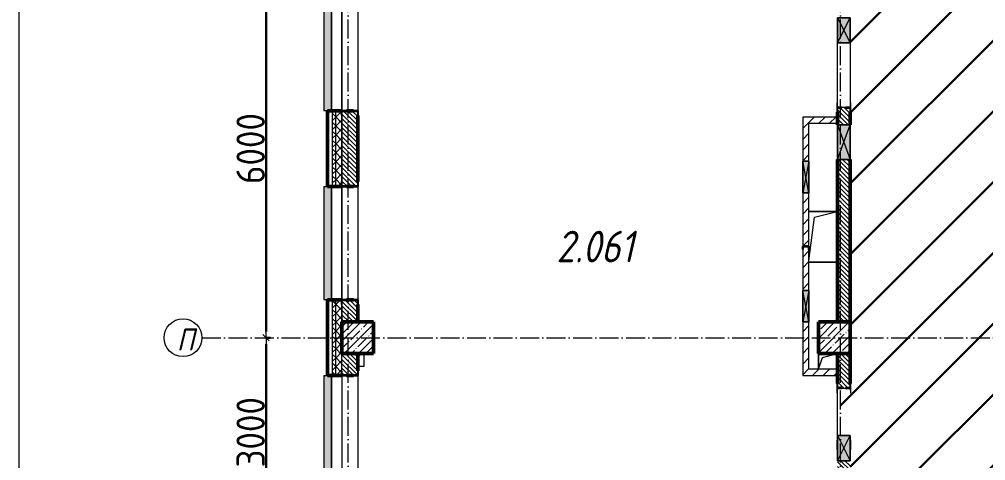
# Model space of a CAD drawing. Header units: millimetres. Extents: x 35697 to 388678, y -91946 to 171347.
# Drawn here: x 35697 to 51010, y 88245 to 95245 of the extents above; entities that cross this region are included whole.
import ezdxf

# ---------------------------------------------------------------- set-up
doc = ezdxf.new("R2010")
doc.units = ezdxf.units.MM
doc.linetypes.add('50_200_ШТРИХ_1Т_ш5_п1_п1_', pattern=[700, 500, -100, 0, -100])
for name, color, linetype, lineweight in [('2.1) ПГП окна 2.8 м', 5, 'Continuous', 30), ('3.1) ЖБ окна 1.2 м', 102, 'Continuous', 30), ('A-____-____-DIMS', 7, 'Continuous', 9), ('A-DETL-GENF-OTLN', 7, 'Continuous', 9), ('A-FLOR-____-OTLN', 7, 'Continuous', 9), ('A-GENM-____-MCUT', 7, 'Continuous', 25), ('A-GENM-____-OTLN', 7, 'Continuous', 9), ('A-GENM-____-OTLN-1', 7, 'Continuous', 25), ('A-GLAZ-____-OTLN', 7, 'Continuous', 9), ('A-WALL-____-MCUT-2', 7, 'Continuous', 50), ('A-WALL-____-MCUT-3', 7, 'Continuous', 9), ('A-WALL-____-OTLN', 7, 'Continuous', 9), ('A-WALL-____-PATT-1', 7, 'Continuous', 9), ('A-WALL-FNSH-MCUT-1', 7, 'Continuous', 9), ('I-WALL-____-OTLN', 7, 'Continuous', 9), ('S-COLS-____-MCUT', 7, 'Continuous', 50), ('S-COLS-____-OTLN', 7, 'Continuous', 9), ('S-GRID-____-IDEN', 7, 'Continuous', 9), ('S-GRID-____-OTLN-1', 7, '50_200_ШТРИХ_1Т_ш5_п1_п1_', 9), ('Марки помещений', 7, 'Continuous', 9)]:
    doc.layers.add(name, color=color, linetype=linetype, lineweight=lineweight)
doc.layers.add('A-GLAZ-____-OTLN-1', color=7, linetype='Continuous', lineweight=9, true_color=0xc0c0c0)
doc.styles.add('ISOCPEUR_I', font='isocpeui.ttf', dxfattribs={"width": 0.9, "height": 2.5})
doc.styles.add('ISOCPEUR_I_3', font='isocpeui.ttf', dxfattribs={"width": 0.85, "height": 2.2})
doc.styles.add('СПДС', font='isocpeur.ttf', dxfattribs={"width": 0.9})
doc.dimstyles.new('Размера А3', dxfattribs={"dimtxt": 200, "dimasz": 100, "dimexe": 70, "dimexo": 100, "dimgap": 20, "dimtad": 1, "dimdec": 0, "dimrnd": 10, "dimzin": 0, "dimdsep": 46, "dimtxsty": 'СПДС', "dimblk": 'ARROWHEAD_6', "dimcen": 1, "dimclrd": 256, "dimclre": 256, "dimclrt": 256, "dimazin": 0, "dimtfac": 1, "dimtdec": 0, "dimtmove": 2, "dimatfit": 3, "dimfxl": 1, "dimtolj": 1, "dimtzin": 0, "dimarcsym": 0})
pattern_1 = [(45, (43259.71, 63713.66), (-70.71068, 70.71068), []), (135, (43259.71, 63713.66), (-70.71068, -70.71068), [])]
pattern_2 = [(45, (43259.71, 63713.66), (-84.8528, 84.8528), [])]
pattern_3 = [(135, (43259.71, 63713.66), (-35.35534, -35.35534), [])]
pattern_4 = [(45, (43259.71, 63713.66), (-85.5366, 85.5366), []), (45, (43316.74, 63713.66), (-85.5366, 85.5366), [])]

# ---------------------------------------------------------------- blocks, each defined once
blk = doc.blocks.new('BSC_Колонна _Прямоугольная - 500х500-V38-АР1_План отверстий 2 этажа в осях 1-64_А-ГГ')
at = {"layer": 'S-COLS-____-OTLN'}
h = blk.add_hatch(dxfattribs=at)
h.set_pattern_fill('FP_67', color=256, style=0, pattern_type=2)
h.set_pattern_definition([(45, (2200, -26481.04), (-114.0493, 114.0493), []), (45, (2314.05, -26481.04), (-114.0493, 114.0493), [201.613, -40.323, 3.353, -36.97])])
h.paths.add_polyline_path([(-250, -250), (250, -250), (250, 250), (-250, 250), (-250, 55)], flags=0)
at = {"layer": 'S-COLS-____-MCUT'}
for p, q in [((250, 250), (-250, 250)), ((-250, 250), (-250, -250)), ((250, -250), (250, 250)), ((-250, -250), (250, -250))]:
    blk.add_line(p, q, dxfattribs=at)
blk = doc.blocks.new('BSC_Колонна _Прямоугольная - 500х500-V39-АР1_План отверстий 2 этажа в осях 1-64_А-ГГ')
at = {"layer": 'S-COLS-____-OTLN'}
h = blk.add_hatch(dxfattribs=at)
h.set_pattern_fill('FP_68', color=256, style=0, pattern_type=2)
h.set_pattern_definition([(45, (-5350, -26481.04), (-114.0493, 114.0493), []), (45, (-5235.95, -26481.04), (-114.0493, 114.0493), [201.613, -40.323, 3.353, -36.97])])
h.paths.add_polyline_path([(-250, -250), (250, -250), (250, 250), (-250, 250)], flags=0)
at = {"layer": 'S-COLS-____-MCUT'}
for p, q in [((250, 250), (-250, 250)), ((-250, 250), (-250, -250)), ((250, -250), (250, 250)), ((-250, -250), (250, -250))]:
    blk.add_line(p, q, dxfattribs=at)
blk = doc.blocks.new('Фахверк_СКБ_Уголок - 250_2700-27497298-АР1_План отверстий 2 этажа в осях 1-64_А-ГГ')
at = {"layer": 'A-GENM-____-MCUT'}
for p, q in [((200, 181), (125, 181)), ((125, 181), (125, 106)), ((131, 106), (131, 175)), ((131, 175), (200, 175)), ((200, 175), (200, 181)), ((125, 106), (131, 106)), ((131, -6), (125, -6)), ((125, -6), (125, -81)), ((125, -81), (200, -81)), ((131, -75), (131, -6)), ((200, -75), (131, -75)), ((200, -81), (200, -75))]:
    blk.add_line(p, q, dxfattribs=at)
blk = doc.blocks.new('154_Стойка_СКБ_Уголок - СМ-2480_200-28346303-АР1_План отверстий 2 этажа в осях 1-64_А-ГГ')
at = {"layer": 'A-GENM-____-MCUT'}
for p, q in [((125, 156), (125, 81)), ((200, 156), (125, 156)), ((200, 150), (200, 156)), ((125, 81), (131, 81)), ((131, 19), (125, 19)), ((125, 19), (125, -56)), ((131, 81), (131, 150)), ((131, 150), (200, 150)), ((131, -50), (131, 19)), ((125, -56), (200, -56)), ((200, -50), (131, -50)), ((200, -56), (200, -50))]:
    blk.add_line(p, q, dxfattribs=at)
blk = doc.blocks.new('Стойка_Влож_Полоса боковая - Полоса-28213942-АР1_План отверстий 2 этажа в осях 1-64_А-ГГ')
at = {"layer": 'A-GENM-____-OTLN'}
for p, q in [((-5, 60), (0, 60)), ((-5, -60), (-5, 60)), ((0, 31), (0, -31)), ((0, -60), (-5, -60))]:
    blk.add_line(p, q, dxfattribs=at)
blk = doc.blocks.new('Стойка_Влож_Уголок_Опорный - Уголок-28213941-АР1_План отверстий 2 этажа в осях 1-64_А-ГГ')
at = {"layer": 'A-GENM-____-OTLN'}
for p, q in [((-212, -6), (-212, 0)), ((0, 0), (0, -6)), ((-212, -75), (-212, -6)), ((-212, -6), (-206, -6)), ((-212, -75), (-206, -75)), ((-6, -6), (0, -6)), ((-6, -75), (0, -75)), ((0, -6), (0, -75))]:
    blk.add_line(p, q, dxfattribs=at)
blk = doc.blocks.new('154_Фахверк_СКБ_Швеллер - Тип_100_3960-28318856-АР1_План отверстий 2 этажа в осях 1-64_А-ГГ')
at = {"layer": 'A-GENM-____-MCUT'}
for p, q in [((175, 50), (125, 50)), ((125, 50), (125, -50)), ((128, 47), (175, 47)), ((128, -47), (128, 47)), ((175, 47), (175, 50)), ((125, -50), (175, -50)), ((175, -47), (128, -47)), ((175, -50), (175, -47))]:
    blk.add_line(p, q, dxfattribs=at)
blk = doc.blocks.new('154_Стойка_СКБ_Уголок - СМ-2480_200-V146-АР1_План отверстий 2 этажа в осях 1-64_А-ГГ')
at = {"layer": 'A-GENM-____-MCUT'}
for p, q in [((125, 156), (125, 150)), ((200, 156), (125, 156)), ((200, 150), (200, 156)), ((125, -50), (125, -56)), ((125, -56), (200, -56)), ((200, -56), (200, -50))]:
    blk.add_line(p, q, dxfattribs=at)
blk = doc.blocks.new('AR_Отверстие прямоугольное _в плите_ - AR_Отверстие прямоугольное _в плите_-30510733-АР1_План отверстий 2 этажа в осях 1-64_А-ГГ')
at = {"layer": 'A-GENM-____-OTLN'}
for p, q in [((-50, -100), (-25, 75)), ((-25, 75), (50, 100)), ((50, -100), (50, 100)), ((-50, -100), (50, -100))]:
    blk.add_line(p, q, dxfattribs=at)
blk = doc.blocks.new('AR_Отверстие прямоугольное _в плите_ - AR_Отверстие прямоугольное _в плите_-30552862-АР1_План отверстий 2 этажа в осях 1-64_А-ГГ')
at = {"layer": 'A-GENM-____-OTLN'}
for p, q in [((225, 400), (-223, 400)), ((-223, -382), (-135, 310)), ((-135, 310), (225, 400)), ((225, -400), (225, 400)), ((-223, -400), (225, -400))]:
    blk.add_line(p, q, dxfattribs=at)
blk = doc.blocks.new('AR_Отверстие прямоугольное _в плите_ - AR_Отверстие прямоугольное _в плите_-V189-АР1_План отверстий 2 этажа в осях 1-64_А-ГГ')
at = {"layer": 'A-GENM-____-OTLN'}
for p, q in [((-150, 125), (-150, -125)), ((-150, -125), (-88, 63)), ((-88, 63), (150, 125))]:
    blk.add_line(p, q, dxfattribs=at)
blk = doc.blocks.new('Отлив_СКБ - Отлив витража_120_НВФ-31885689-АР1_План отверстий 2 этажа в осях 1-64_А-ГГ')
at = {"layer": 'A-GLAZ-____-OTLN-1'}
for points in [[(1800, 2), (1800, 120), (0, 120), (0, 2), (1103, 2)], [(1103, 0), (1800, 0), (1800, 2), (0, 2), (0, 0)]]:
    blk.add_hatch(color=256, dxfattribs=at).paths.add_polyline_path(points, flags=0)
at = {"layer": 'A-GLAZ-____-OTLN'}
for p, q in [((0, 83), (0, 120)), ((1800, 120), (0, 120)), ((0, 2), (1800, 2)), ((1800, 120), (1800, 83)), ((1800, 0), (0, 0))]:
    blk.add_line(p, q, dxfattribs=at)
blk = doc.blocks.new('AR_Отверстие прямоугольное _в стене__БезПР - AR_Отверстие прямоугольное _в стене__БезПР-36788828-АР1_План отверстий 2 этажа в осях 1-64_А-ГГ')
at = {"layer": 'A-GLAZ-____-OTLN'}
blk.add_hatch(color=256, dxfattribs=at).paths.add_polyline_path([(250, -50), (250, 50), (-250, 50), (-250, -50)], flags=0)
at = {"layer": 'A-DETL-GENF-OTLN'}
for p, q in [((-250, -50), (-250, 50)), ((-250, 50), (250, 50)), ((250, 50), (-250, -50)), ((-250, 50), (250, -50)), ((250, 50), (-250, 50)), ((-250, 50), (-250, -50)), ((250, 50), (250, -50)), ((250, -50), (250, 50)), ((250, -50), (-250, -50)), ((-250, -50), (250, -50))]:
    blk.add_line(p, q, dxfattribs=at)
at = {"layer": 'A-GLAZ-____-OTLN'}
blk.add_line((250, 50), (-250, 50), dxfattribs=at)
blk = doc.blocks.new('AR_Отверстие прямоугольное _в стене__БезПР - AR_Отверстие прямоугольное _в стене__БезПР-36429280-АР1_План отверстий 2 этажа в осях 1-64_А-ГГ')
at = {"layer": 'A-GLAZ-____-OTLN'}
blk.add_hatch(color=256, dxfattribs=at).paths.add_polyline_path([(-275, -100), (275, -100), (275, 100), (-275, 100)], flags=0)
at = {"layer": 'A-DETL-GENF-OTLN'}
for p, q in [((-275, -100), (-275, 100)), ((-275, 100), (275, 100)), ((275, 100), (-275, -100)), ((-275, 100), (275, -100)), ((275, 100), (-275, 100)), ((-275, 100), (-275, -100)), ((275, 100), (275, -100)), ((275, -100), (275, 100)), ((275, -100), (-275, -100)), ((-275, -100), (275, -100))]:
    blk.add_line(p, q, dxfattribs=at)
at = {"layer": 'A-GLAZ-____-OTLN'}
blk.add_line((275, 100), (-275, 100), dxfattribs=at)
blk = doc.blocks.new('AR_Отверстие прямоугольное _в стене__БезПР - AR_Отверстие прямоугольное _в стене__БезПР-36428632-АР1_План отверстий 2 этажа в осях 1-64_А-ГГ')
at = {"layer": 'A-GLAZ-____-OTLN'}
blk.add_hatch(color=256, dxfattribs=at).paths.add_polyline_path([(-200, -100), (200, -100), (200, 100), (-200, 100)], flags=0)
at = {"layer": 'A-DETL-GENF-OTLN'}
for p, q in [((-200, -100), (-200, 100)), ((-200, 100), (200, 100)), ((200, 100), (-200, -100)), ((-200, 100), (200, -100)), ((200, 100), (-200, 100)), ((-200, 100), (-200, -100)), ((200, 100), (200, -100)), ((200, -100), (200, 100)), ((200, -100), (-200, -100)), ((-200, -100), (200, -100))]:
    blk.add_line(p, q, dxfattribs=at)
at = {"layer": 'A-GLAZ-____-OTLN'}
blk.add_line((200, 100), (-200, 100), dxfattribs=at)
blk = doc.blocks.new('Ось сетки - Круг_Ø6_00__ISO-2_5_0_9K_-25732049-АР1_План отверстий 2 этажа в осях 1-64_А-ГГ')
at = {"layer": 'S-GRID-____-IDEN'}
blk.add_circle((0, 0), 3, dxfattribs=at)
blk = doc.blocks.new('ARROWHEAD_6')
at = {"color": 0, "linetype": 'Continuous'}
for p, q in [((0, 0), (-1, 0)), ((-0.5, -0.5), (0.5, 0.5))]:
    blk.add_line(p, q, dxfattribs=at)
blk = doc.blocks.new('*D1867')
at = {"layer": 'A-____-____-DIMS', "lineweight": -2, "transparency": 16777216}
for p, q in [((-19249, 485497), (-19173, 485497)), ((-19243, 482597), (-19243, 485397)), ((-19249, 482497), (-19173, 482497))]:
    blk.add_line(p, q, dxfattribs=at)
at = {"layer": 'Defpoints', "color": 0, "transparency": 16777216}
for p in [(-19349, 485497), (-19243, 485497), (-19349, 482497)]:
    blk.add_point(p, dxfattribs=at)
at = {"layer": 'A-____-____-DIMS', "lineweight": -2, "transparency": 16777216, "xscale": 100, "yscale": 100, "zscale": 100}
for p, rotation in [((-19243, 485497), 90), ((-19243, 482497), 270)]:
    blk.add_blockref('ARROWHEAD_6', p, dxfattribs=dict(at, rotation=rotation))
at = {"layer": 'A-____-____-DIMS', "transparency": 16777216, "insert": (-19488, 483997), "char_height": 450, "attachment_point": 5, "rotation": 90, "style": 'СПДС'}
blk.add_mtext('\\A1;3000', dxfattribs=at)
blk = doc.blocks.new('*D1868')
at = {"layer": 'A-____-____-DIMS', "lineweight": -2, "transparency": 16777216}
for p, q in [((-19249, 491497), (-19173, 491497)), ((-19243, 485597), (-19243, 491397)), ((-19249, 485497), (-19173, 485497))]:
    blk.add_line(p, q, dxfattribs=at)
at = {"layer": 'Defpoints', "color": 0, "transparency": 16777216}
for p in [(-19349, 491497), (-19243, 491497), (-19349, 485497)]:
    blk.add_point(p, dxfattribs=at)
at = {"layer": 'A-____-____-DIMS', "lineweight": -2, "transparency": 16777216, "xscale": 100, "yscale": 100, "zscale": 100}
for p, rotation in [((-19243, 491497), 90), ((-19243, 485497), 270)]:
    blk.add_blockref('ARROWHEAD_6', p, dxfattribs=dict(at, rotation=rotation))
at = {"layer": 'A-____-____-DIMS', "transparency": 16777216, "insert": (-19488, 488497), "char_height": 450, "attachment_point": 5, "rotation": 90, "style": 'СПДС'}
blk.add_mtext('\\A1;6000', dxfattribs=at)
blk = doc.blocks.new('2этаж')
at = {"layer": 'S-GRID-____-OTLN-1', "color": 251, "ltscale": 0.6, "true_color": 0x636466}
for p, q in [((-17941.7, 454533.3), (-17941.7, 508896.9)), ((-10141.7, 454533.3), (-10141.7, 508896.9)), ((-20260.4, 485497), (11116.1, 485497))]:
    blk.add_line(p, q, dxfattribs=at)
at = {"layer": 'S-GRID-____-IDEN', "insert": (-20658.4, 485643.6), "char_height": 350, "width": 223.671, "attachment_point": 1, "style": 'ISOCPEUR_I'}
blk.add_mtext('\\fISOCPEUR|b0|i1|c204|p34|;\\W.9;П', dxfattribs=at)
at = {"layer": 'A-____-____-DIMS'}
for base, p1, p2, picture, middle in [((-19243.1, 491497), (-19349.1, 485497), (-19349.1, 491497), '*D1868', (-19488.1, 488497)), ((-19243.1, 485497), (-19349.1, 482497), (-19349.1, 485497), '*D1867', (-19488.1, 483997))]:
    dim = blk.add_linear_dim(base=base, p1=p1, p2=p2, angle=90, dimstyle='Размера А3', override={"dimtxt": 450}, dxfattribs=at)
    dim.commit()
    dim.dimension.update_dxf_attribs({"geometry": picture, "text_midpoint": middle})

msp = doc.modelspace()

# ---------------------------------------------------------------- hatches: boundary and pattern name
at = {"layer": '2.1) ПГП окна 2.8 м'}
h = msp.add_hatch(dxfattribs=at)
h.set_pattern_fill('ANSI31', color=5, scale=250)
h.paths.add_polyline_path([(52860, 95945), (52860, 96195), (48860, 96195), (48860, 95945), (48860, 95620), (48866, 95620), (48866, 95545), (48860, 95270), (48860, 94870), (48860, 93920), (48866, 93920), (48866, 93851), (48866, 93845), (48866, 93770), (48860, 93570), (48860, 93020), (48860, 90445), (48860, 90195), (52160, 90195), (52160, 90445), (52860, 90445)])
h = msp.add_hatch(dxfattribs=at)
h.set_pattern_fill('ANSI31', color=5, scale=250)
h.paths.add_polyline_path([(52160, 89227), (52160, 89420), (52160, 89870), (52160, 90195), (48860, 90195), (48860, 89945), (48860, 89470), (48866, 89470), (48866, 89395), (48866, 89389), (48860, 89365), (48860, 89395), (48820, 89395), (48820, 89390), (48710, 89390), (48710, 88645), (48860, 88645), (48860, 88570), (48866, 88570), (48866, 88501), (48866, 88495), (48866, 88420), (48860, 88245), (48860, 87445), (48860, 87195), (51338, 87195, -0.055886)])
at = {"layer": 'A-WALL-____-PATT-1'}
h = msp.add_hatch(dxfattribs=at)
h.set_pattern_fill('FP_1', color=256, style=0, pattern_type=2)
h.set_pattern_definition(pattern_1)
h.paths.add_polyline_path([(40660, 90445), (40710, 90445), (40710, 90795), (40660, 90795)], flags=0)
h.paths.add_polyline_path([(40660, 92595), (40710, 92595), (40710, 93795), (40660, 93795)], flags=0)
h.paths.add_polyline_path([(40660, 95595), (40710, 95595), (40710, 95945), (40660, 95945)], flags=0)
h = msp.add_hatch(dxfattribs=at)
h.set_pattern_fill('FP_1', color=256, style=0, pattern_type=2)
h.set_pattern_definition(pattern_1)
h.paths.add_polyline_path([(40810, 90445), (40810, 90720), (40804, 90720), (40804, 90795), (40710, 90795), (40710, 90445), (40804, 90445)], flags=0)
h.paths.add_polyline_path([(40804, 92595), (40804, 92670), (40810, 92670), (40810, 93720), (40804, 93720), (40804, 93795), (40710, 93795), (40710, 92595)], flags=0)
h.paths.add_polyline_path([(40804, 95595), (40804, 95670), (40810, 95670), (40810, 95945), (40710, 95945), (40710, 95595)], flags=0)
h = msp.add_hatch(dxfattribs=at)
h.set_pattern_fill('FP_6', color=256, style=0, pattern_type=2)
h.set_pattern_definition(pattern_3)
h.paths.add_polyline_path([(41060, 90445), (41060, 90789), (40991, 90789), (40991, 90795), (40879, 90795), (40879, 90789), (40810, 90789), (40810, 90445)], flags=0)
h.paths.add_polyline_path([(40991, 92595), (40991, 92601), (41060, 92601), (41060, 93789), (40991, 93789), (40991, 93795), (40879, 93795), (40879, 93789), (40810, 93789), (40810, 92601), (40879, 92601), (40879, 92595)], flags=0)
h.paths.add_polyline_path([(40991, 95595), (40991, 95601), (41060, 95601), (41060, 95945), (40810, 95945), (40810, 95601), (40879, 95601), (40879, 95595)], flags=0)
h = msp.add_hatch(dxfattribs=at)
h.set_pattern_fill('FP_6', color=256, style=0, pattern_type=2)
h.set_pattern_definition(pattern_3)
h.paths.add_polyline_path([(48860, 90445), (48860, 93020), (48660, 93020), (48660, 90445)], flags=0)
h.paths.add_polyline_path([(48660, 93570), (48860, 93570), (48860, 93839), (48791, 93839), (48791, 93845), (48729, 93845), (48729, 93839), (48660, 93839), (48660, 93770)], flags=0)
h.paths.add_polyline_path([(48791, 95545), (48791, 95551), (48860, 95551), (48860, 95945), (48660, 95945), (48660, 95551), (48729, 95551), (48729, 95545)], flags=0)
h = msp.add_hatch(dxfattribs=at)
h.set_pattern_fill('FP_3', color=256, style=0, pattern_type=2)
h.set_pattern_definition(pattern_4)
h.paths.add_polyline_path([(40580, 90520), (40580, 90795), (40560, 90795), (40560, 90520)], flags=0)
h.paths.add_polyline_path([(40560, 92595), (40580, 92595), (40580, 93795), (40560, 93795)], flags=0)
h.paths.add_polyline_path([(40580, 95595), (40580, 95775), (40560, 95775), (40560, 95595)], flags=0)
h = msp.add_hatch(dxfattribs=at)
h.set_pattern_fill('FP_4', color=256, style=0, pattern_type=2)
h.set_pattern_definition(pattern_2)
h.paths.add_polyline_path([(48110, 89595), (48210, 89595), (48210, 90445), (48110, 90445)], flags=0)
h.paths.add_polyline_path([(48113, 90945), (48210, 90945), (48210, 91595), (48207, 91595), (48207, 91642), (48113, 91642), (48113, 91595), (48110, 91595), (48110, 90945)], flags=0)
h.paths.add_polyline_path([(48207, 91645), (48210, 91645), (48210, 92495), (48110, 92495), (48110, 91645), (48161, 91645)], flags=0)
h.paths.add_polyline_path([(48210, 92995), (48210, 93695), (48110, 93695), (48110, 92995), (48127, 92995)], flags=0)
h = msp.add_hatch(dxfattribs=at)
h.set_pattern_fill('FP_4', color=256, style=0, pattern_type=2)
h.set_pattern_definition(pattern_2)
h.paths.add_polyline_path([(48660, 93595), (48660, 93695), (48210, 93695), (48210, 93595)], flags=0)
h = msp.add_hatch(dxfattribs=at)
h.set_pattern_fill('FP_3', color=256, style=0, pattern_type=2)
h.set_pattern_definition(pattern_4)
h.paths.add_polyline_path([(40560, 73230), (40580, 73230), (40580, 75545), (40560, 75545), (40560, 74769)], flags=0)
h.paths.add_polyline_path([(40580, 77345), (40580, 78795), (40560, 78795), (40560, 77345)], flags=0)
h.paths.add_polyline_path([(40580, 80595), (40580, 81795), (40560, 81795), (40560, 80595)], flags=0)
h.paths.add_polyline_path([(40560, 83595), (40580, 83595), (40580, 84795), (40560, 84795)], flags=0)
h.paths.add_polyline_path([(40580, 86595), (40580, 87795), (40560, 87795), (40560, 86595)], flags=0)
h.paths.add_polyline_path([(40580, 89595), (40580, 90520), (40560, 90520), (40560, 89595)], flags=0)
h = msp.add_hatch(dxfattribs=at)
h.set_pattern_fill('FP_1', color=256, style=0, pattern_type=2)
h.set_pattern_definition(pattern_1)
h.paths.add_polyline_path([(40710, 73230), (40710, 75545), (40660, 75545), (40660, 73230)], flags=0)
h.paths.add_polyline_path([(40710, 77345), (40710, 78795), (40660, 78795), (40660, 77345)], flags=0)
h.paths.add_polyline_path([(40710, 80595), (40710, 81795), (40660, 81795), (40660, 80595)], flags=0)
h.paths.add_polyline_path([(40660, 83595), (40710, 83595), (40710, 84795), (40660, 84795)], flags=0)
h.paths.add_polyline_path([(40710, 86595), (40710, 87795), (40660, 87795), (40660, 86595)], flags=0)
h.paths.add_polyline_path([(40710, 89595), (40710, 90445), (40660, 90445), (40660, 89595)], flags=0)
h = msp.add_hatch(dxfattribs=at)
h.set_pattern_fill('FP_1', color=256, style=0, pattern_type=2)
h.set_pattern_definition(pattern_1)
h.paths.add_polyline_path([(40710, 73230), (40810, 73230), (40810, 75470), (40804, 75470), (40804, 75545), (40710, 75545), (40710, 73245)], flags=0)
h.paths.add_polyline_path([(40804, 77345), (40804, 77420), (40810, 77420), (40810, 78720), (40804, 78720), (40804, 78795), (40710, 78795), (40710, 77345)], flags=0)
h.paths.add_polyline_path([(40804, 80595), (40804, 80670), (40810, 80670), (40810, 81720), (40804, 81720), (40804, 81795), (40710, 81795), (40710, 80595)], flags=0)
h.paths.add_polyline_path([(40710, 83595), (40804, 83595), (40804, 83670), (40810, 83670), (40810, 84720), (40804, 84720), (40804, 84795), (40710, 84795), (40710, 83601)], flags=0)
h.paths.add_polyline_path([(40804, 86595), (40804, 86670), (40810, 86670), (40810, 87720), (40804, 87720), (40804, 87795), (40710, 87795), (40710, 86595)], flags=0)
h.paths.add_polyline_path([(40710, 89595), (40804, 89595), (40804, 89670), (40810, 89670), (40810, 90445), (40710, 90445), (40710, 89601)], flags=0)
h = msp.add_hatch(dxfattribs=at)
h.set_pattern_fill('FP_6', color=256, style=0, pattern_type=2)
h.set_pattern_definition(pattern_3)
h.paths.add_polyline_path([(40810, 87445), (41060, 87445), (41060, 87789), (40991, 87789), (40991, 87795), (40879, 87795), (40879, 87789), (40810, 87789), (40810, 87669)], flags=0)
h.paths.add_polyline_path([(40991, 89595), (40991, 89601), (41060, 89601), (41060, 89945), (40810, 89945), (40810, 89601), (40879, 89601), (40879, 89595)], flags=0)
h = msp.add_hatch(dxfattribs=at)
h.set_pattern_fill('FP_6', color=256, style=0, pattern_type=2)
h.set_pattern_definition(pattern_3)
h.paths.add_polyline_path([(48860, 87445), (48860, 88245), (48660, 88245), (48660, 87445)], flags=0)
h.paths.add_polyline_path([(48791, 89395), (48791, 89401), (48860, 89401), (48860, 89945), (48660, 89945), (48660, 89401), (48729, 89401), (48729, 89395)], flags=0)
h = msp.add_hatch(dxfattribs=at)
h.set_pattern_fill('FP_4', color=256, style=0, pattern_type=2)
h.set_pattern_definition(pattern_2)
h.paths.add_polyline_path([(48210, 89595), (48660, 89595), (48660, 89695), (48210, 89695)], flags=0)

# ---------------------------------------------------------------- linework, layer by layer
at = {"color": 1, "lineweight": 0}
msp.add_lwpolyline([(35697, 156516), (148933, 156516), (148933, 57688), (35697, 57688)], close=True, dxfattribs=at)
at = {"layer": 'A-FLOR-____-OTLN'}
for p, q in [((48210, 92195), (48657, 92195)), ((48657, 92195), (48657, 91395)), ((48657, 91395), (48210, 91395)), ((48360, 89695), (48360, 89945))]:
    msp.add_line(p, q, dxfattribs=at)
at = {"layer": 'A-WALL-____-MCUT-2'}
for p, q in [((40804, 93795), (40580, 93795)), ((40580, 93795), (40580, 92595)), ((40580, 92595), (40580, 93795)), ((40991, 93795), (40879, 93795)), ((41060, 92670), (41060, 93720)), ((48660, 93770), (48660, 93570)), ((48860, 93570), (48860, 93770)), ((48660, 93020), (48660, 90445)), ((48860, 90445), (48860, 93020)), ((40580, 92595), (40804, 92595)), ((40879, 92595), (40991, 92595)), ((40804, 90795), (40580, 90795)), ((40580, 90520), (40580, 90795)), ((40580, 89595), (40580, 90795)), ((40991, 90795), (40879, 90795)), ((41060, 90445), (41060, 90720)), ((41060, 89670), (41060, 89945)), ((48660, 89945), (48660, 89470)), ((48860, 89470), (48860, 89945)), ((40580, 89595), (40804, 89595)), ((40879, 89595), (40991, 89595))]:
    msp.add_line(p, q, dxfattribs=at)
at = {"layer": 'A-WALL-____-MCUT-3'}
for p, q in [((40660, 92595), (40660, 93795)), ((40710, 92595), (40710, 93795)), ((40810, 93720), (40810, 92670)), ((40810, 92670), (40810, 93720)), ((40660, 89595), (40660, 90795)), ((40710, 89595), (40710, 90795)), ((40810, 90720), (40810, 90445)), ((40810, 90445), (40810, 90720)), ((40810, 89670), (40810, 89945))]:
    msp.add_line(p, q, dxfattribs=at)
at = {"layer": 'A-WALL-____-OTLN'}
for p, q in [((40810, 93795), (40810, 95595)), ((40810, 95595), (40810, 93795)), ((41060, 95595), (41060, 93795)), ((40810, 90795), (40810, 92595)), ((40810, 92595), (40810, 90795)), ((41060, 92595), (41060, 90795)), ((40810, 89595), (40810, 87795)), ((41060, 89595), (41060, 87795))]:
    msp.add_line(p, q, dxfattribs=at)
at = {"layer": 'A-WALL-FNSH-MCUT-1'}
for p, q in [((40560, 93795), (40560, 92595)), ((40580, 93795), (40560, 93795)), ((48110, 93695), (48110, 92995)), ((48660, 93695), (48110, 93695)), ((48210, 92995), (48210, 93595)), ((48210, 93595), (48660, 93595)), ((40560, 92595), (40580, 92595)), ((48110, 92495), (48110, 91645)), ((48210, 91645), (48210, 92495)), ((48110, 91595), (48110, 90945)), ((48210, 90945), (48210, 91595)), ((40560, 90795), (40560, 90520)), ((40580, 90795), (40560, 90795)), ((40560, 90520), (40560, 89595)), ((48110, 90445), (48110, 89595)), ((48210, 89695), (48210, 90445)), ((40560, 89595), (40580, 89595)), ((48110, 89595), (48660, 89595)), ((48660, 89695), (48210, 89695))]:
    msp.add_line(p, q, dxfattribs=at)
at = {"layer": 'I-WALL-____-OTLN'}
for p, q in [((48660, 93845), (48660, 94870)), ((48860, 94870), (48860, 93845)), ((48660, 88645), (48660, 89395)), ((48860, 89395), (48860, 89365))]:
    msp.add_line(p, q, dxfattribs=at)

# ---------------------------------------------------------------- block references
at = {"layer": '3.1) ЖБ окна 1.2 м'}
msp.add_blockref('2этаж', (58851, -395302), dxfattribs=at)
at = {"layer": 'A-GENM-____-OTLN'}
for name, p, rotation in [('Стойка_Влож_Уголок_Опорный - Уголок-28213941-АР1_План отверстий 2 этажа в осях 1-64_А-ГГ', (48654, 93845), 180), ('Стойка_Влож_Полоса боковая - Полоса-28213942-АР1_План отверстий 2 этажа в осях 1-64_А-ГГ', (48760, 93845), 269.9999999999999), ('Стойка_Влож_Полоса боковая - Полоса-28213942-АР1_План отверстий 2 этажа в осях 1-64_А-ГГ', (48760, 89395), 89.99999999999993), ('Стойка_Влож_Уголок_Опорный - Уголок-28213941-АР1_План отверстий 2 этажа в осях 1-64_А-ГГ', (48654, 88495), 180)]:
    msp.add_blockref(name, p, dxfattribs=dict(at, rotation=rotation))
for name, p in [('AR_Отверстие прямоугольное _в плите_ - AR_Отверстие прямоугольное _в плите_-30552862-АР1_План отверстий 2 этажа в осях 1-64_А-ГГ', (48432, 91795)), ('AR_Отверстие прямоугольное _в плите_ - AR_Отверстие прямоугольное _в плите_-30510733-АР1_План отверстий 2 этажа в осях 1-64_А-ГГ', (41110, 89845)), ('AR_Отверстие прямоугольное _в плите_ - AR_Отверстие прямоугольное _в плите_-V189-АР1_План отверстий 2 этажа в осях 1-64_А-ГГ', (48510, 89820)), ('Стойка_Влож_Уголок_Опорный - Уголок-28213941-АР1_План отверстий 2 этажа в осях 1-64_А-ГГ', (48866, 89395))]:
    msp.add_blockref(name, p, dxfattribs=at)
at = {"layer": 'A-GENM-____-OTLN-1'}
for name, p, rotation in [('Фахверк_СКБ_Уголок - 250_2700-27497298-АР1_План отверстий 2 этажа в осях 1-64_А-ГГ', (40885, 93920), 269.9999999999999), ('154_Стойка_СКБ_Уголок - СМ-2480_200-28346303-АР1_План отверстий 2 этажа в осях 1-64_А-ГГ', (48710, 93970), 269.9999999999999), ('Фахверк_СКБ_Уголок - 250_2700-27497298-АР1_План отверстий 2 этажа в осях 1-64_А-ГГ', (40985, 92470), 89.99999999999991), ('154_Фахверк_СКБ_Швеллер - Тип_100_3960-28318856-АР1_План отверстий 2 этажа в осях 1-64_А-ГГ', (48160, 91770), 269.9999999999999), ('Фахверк_СКБ_Уголок - 250_2700-27497298-АР1_План отверстий 2 этажа в осях 1-64_А-ГГ', (40885, 90920), 269.9999999999999), ('Фахверк_СКБ_Уголок - 250_2700-27497298-АР1_План отверстий 2 этажа в осях 1-64_А-ГГ', (40985, 89470), 89.99999999999991), ('154_Стойка_СКБ_Уголок - СМ-2480_200-28346303-АР1_План отверстий 2 этажа в осях 1-64_А-ГГ', (48810, 89270), 89.99999999999991), ('154_Стойка_СКБ_Уголок - СМ-2480_200-V146-АР1_План отверстий 2 этажа в осях 1-64_А-ГГ', (48710, 88620), 269.9999999999999)]:
    msp.add_blockref(name, p, dxfattribs=dict(at, rotation=rotation))
at = {"layer": 'A-GLAZ-____-OTLN'}
for name, p, rotation in [('Отлив_СКБ - Отлив витража_120_НВФ-31885689-АР1_План отверстий 2 этажа в осях 1-64_А-ГГ', (40643, 93795), 90), ('AR_Отверстие прямоугольное _в стене__БезПР - AR_Отверстие прямоугольное _в стене__БезПР-36428632-АР1_План отверстий 2 этажа в осях 1-64_А-ГГ', (48760, 95070), 89.99999999999991), ('AR_Отверстие прямоугольное _в стене__БезПР - AR_Отверстие прямоугольное _в стене__БезПР-36429280-АР1_План отверстий 2 этажа в осях 1-64_А-ГГ', (48760, 93295), 89.99999999999991), ('AR_Отверстие прямоугольное _в стене__БезПР - AR_Отверстие прямоугольное _в стене__БезПР-36788828-АР1_План отверстий 2 этажа в осях 1-64_А-ГГ', (48160, 92745), 269.9999999999999), ('Отлив_СКБ - Отлив витража_120_НВФ-31885689-АР1_План отверстий 2 этажа в осях 1-64_А-ГГ', (40643, 90795), 90), ('AR_Отверстие прямоугольное _в стене__БезПР - AR_Отверстие прямоугольное _в стене__БезПР-36788828-АР1_План отверстий 2 этажа в осях 1-64_А-ГГ', (48160, 90695), 269.9999999999999), ('Отлив_СКБ - Отлив витража_120_НВФ-31885689-АР1_План отверстий 2 этажа в осях 1-64_А-ГГ', (40643, 87795), 90), ('AR_Отверстие прямоугольное _в стене__БезПР - AR_Отверстие прямоугольное _в стене__БезПР-36428632-АР1_План отверстий 2 этажа в осях 1-64_А-ГГ', (48760, 88445), 89.99999999999991)]:
    msp.add_blockref(name, p, dxfattribs=dict(at, rotation=rotation))
at = {"layer": 'S-COLS-____-OTLN'}
for name, p in [('BSC_Колонна _Прямоугольная - 500х500-V38-АР1_План отверстий 2 этажа в осях 1-64_А-ГГ', (41060, 90195)), ('BSC_Колонна _Прямоугольная - 500х500-V39-АР1_План отверстий 2 этажа в осях 1-64_А-ГГ', (48610, 90195))]:
    msp.add_blockref(name, p, dxfattribs=at)
at = {"layer": 'S-GRID-____-IDEN', "xscale": 99.99999999999993, "yscale": 99.99999999999993, "zscale": 99.99999999999993, "rotation": 269.9999999999996}
msp.add_blockref('Ось сетки - Круг_Ø6_00__ISO-2_5_0_9K_-25732049-АР1_План отверстий 2 этажа в осях 1-64_А-ГГ', (38291, 90195), dxfattribs=at)

# ---------------------------------------------------------------- texts
at = {"layer": 'Марки помещений', "insert": (44207, 91891), "char_height": 500, "width": 737.55, "attachment_point": 1, "style": 'ISOCPEUR_I_3'}
msp.add_mtext('2.061', dxfattribs=at)

doc.saveas('drawing.dxf')
